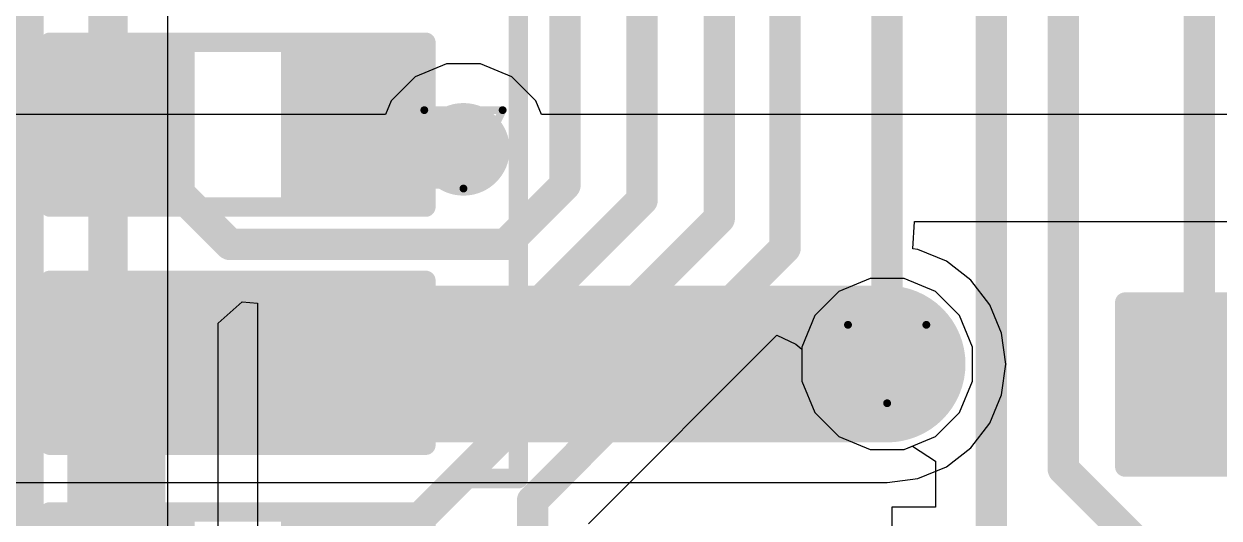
# Model space of a CAD drawing. Header units: inches. Extents: x 0 to 12.2, y 0 to 7.
# Drawn here: x 0.9288 to 1.2339, y 3.5499 to 3.676 of the extents above; entities that cross this region are included whole.
import ezdxf

# ---------------------------------------------------------------- set-up
doc = ezdxf.new("R2010")
doc.units = ezdxf.units.IN
doc.header["$MEASUREMENT"] = 0
for name, color, linetype in [('Bottom Layer', 5, 'Continuous'), ('Drill Drawing', 1, 'Continuous'), ('Layer 1', 16, 'Continuous'), ('Layer 2', 76, 'Continuous'), ('Top Layer', 1, 'Continuous'), ('Top Overlay', 2, 'Continuous'), ('Top Paste', 8, 'Continuous'), ('Top Solder', 216, 'Continuous'), ('Via Holes', 16, 'Continuous')]:
    doc.layers.add(name, color=color, linetype=linetype)

# ---------------------------------------------------------------- blocks, each defined once
blk = doc.blocks.new('R___0603_88')
at = {"layer": 'Top Layer'}
for points in [[(-0.015, 0.0175), (-0.015, -0.0175), (-0.045, -0.0175), (-0.045, 0.0175)], [(0.045, 0.0175), (0.045, -0.0175), (0.015, -0.0175), (0.015, 0.0175)]]:
    blk.add_hatch(color=1, dxfattribs=at).paths.add_polyline_path(points)
at = {"layer": 'Top Paste'}
for points in [[(-0.015, 0.0175), (-0.015, -0.0175), (-0.045, -0.0175), (-0.045, 0.0175)], [(0.045, 0.0175), (0.045, -0.0175), (0.015, -0.0175), (0.015, 0.0175)]]:
    blk.add_hatch(color=8, dxfattribs=at).paths.add_polyline_path(points)
at = {"layer": 'Top Solder'}
for points in [[(-0.011, 0.0215), (-0.011, -0.0215), (-0.049, -0.0215), (-0.049, 0.0215)], [(0.049, 0.0215), (0.049, -0.0215), (0.011, -0.0215), (0.011, 0.0215)]]:
    blk.add_hatch(color=216, dxfattribs=at).paths.add_polyline_path(points)
at = {"layer": 'Top Overlay'}
for points in [[(-0.048, 0.021, 0.005, 0.005, 0), (-0.048, -0.021, 0.005, 0.005, 0)], [(0.048, 0.021, 0.005, 0.005, 0), (-0.048, 0.021, 0.005, 0.005, 0)], [(0.048, 0.021, 0.005, 0.005, 0), (0.048, -0.021, 0.005, 0.005, 0)], [(0.048, -0.021, 0.005, 0.005, 0), (-0.048, -0.021, 0.005, 0.005, 0)]]:
    blk.add_lwpolyline(points, format="xyseb", dxfattribs=at)
for points in [[(-0.04925, 0.021, 0.0025, 0.0025, 1), (-0.04675, 0.021, 0.0025, 0.0025, 1)], [(-0.04925, 0.021, 0.0025, 0.0025, 1), (-0.04675, 0.021, 0.0025, 0.0025, 1)], [(0.04675, 0.021, 0.0025, 0.0025, 1), (0.04925, 0.021, 0.0025, 0.0025, 1)], [(0.04675, 0.021, 0.0025, 0.0025, 1), (0.04925, 0.021, 0.0025, 0.0025, 1)], [(-0.04925, -0.021, 0.0025, 0.0025, 1), (-0.04675, -0.021, 0.0025, 0.0025, 1)], [(-0.04925, -0.021, 0.0025, 0.0025, 1), (-0.04675, -0.021, 0.0025, 0.0025, 1)], [(0.04675, -0.021, 0.0025, 0.0025, 1), (0.04925, -0.021, 0.0025, 0.0025, 1)], [(0.04675, -0.021, 0.0025, 0.0025, 1), (0.04925, -0.021, 0.0025, 0.0025, 1)]]:
    blk.add_lwpolyline(points, format="xyseb", close=True, dxfattribs=at)
blk = doc.blocks.new('R___0603_113')
at = {"layer": 'Top Layer'}
for points in [[(-0.015, 0.0175), (-0.015, -0.0175), (-0.045, -0.0175), (-0.045, 0.0175)], [(0.045, 0.0175), (0.045, -0.0175), (0.015, -0.0175), (0.015, 0.0175)]]:
    blk.add_hatch(color=1, dxfattribs=at).paths.add_polyline_path(points)
at = {"layer": 'Top Paste'}
for points in [[(-0.015, 0.0175), (-0.015, -0.0175), (-0.045, -0.0175), (-0.045, 0.0175)], [(0.045, 0.0175), (0.045, -0.0175), (0.015, -0.0175), (0.015, 0.0175)]]:
    blk.add_hatch(color=8, dxfattribs=at).paths.add_polyline_path(points)
at = {"layer": 'Top Solder'}
for points in [[(-0.011, 0.0215), (-0.011, -0.0215), (-0.049, -0.0215), (-0.049, 0.0215)], [(0.049, 0.0215), (0.049, -0.0215), (0.011, -0.0215), (0.011, 0.0215)]]:
    blk.add_hatch(color=216, dxfattribs=at).paths.add_polyline_path(points)
at = {"layer": 'Top Overlay'}
for points in [[(-0.048, 0.021, 0.005, 0.005, 0), (0.048, 0.021, 0.005, 0.005, 0)], [(-0.048, -0.021, 0.005, 0.005, 0), (-0.048, 0.021, 0.005, 0.005, 0)], [(0.048, -0.021, 0.005, 0.005, 0), (0.048, 0.021, 0.005, 0.005, 0)], [(-0.048, -0.021, 0.005, 0.005, 0), (0.048, -0.021, 0.005, 0.005, 0)]]:
    blk.add_lwpolyline(points, format="xyseb", dxfattribs=at)
for points in [[(-0.04925, 0.021, 0.0025, 0.0025, 1), (-0.04675, 0.021, 0.0025, 0.0025, 1)], [(-0.04925, 0.021, 0.0025, 0.0025, 1), (-0.04675, 0.021, 0.0025, 0.0025, 1)], [(0.04675, 0.021, 0.0025, 0.0025, 1), (0.04925, 0.021, 0.0025, 0.0025, 1)], [(0.04675, 0.021, 0.0025, 0.0025, 1), (0.04925, 0.021, 0.0025, 0.0025, 1)], [(-0.04925, -0.021, 0.0025, 0.0025, 1), (-0.04675, -0.021, 0.0025, 0.0025, 1)], [(-0.04925, -0.021, 0.0025, 0.0025, 1), (-0.04675, -0.021, 0.0025, 0.0025, 1)], [(0.04675, -0.021, 0.0025, 0.0025, 1), (0.04925, -0.021, 0.0025, 0.0025, 1)], [(0.04675, -0.021, 0.0025, 0.0025, 1), (0.04925, -0.021, 0.0025, 0.0025, 1)]]:
    blk.add_lwpolyline(points, format="xyseb", close=True, dxfattribs=at)
blk = doc.blocks.new('R___0603_114')
at = {"layer": 'Top Layer'}
for points in [[(-0.015, 0.0175), (-0.015, -0.0175), (-0.045, -0.0175), (-0.045, 0.0175)], [(0.045, 0.0175), (0.045, -0.0175), (0.015, -0.0175), (0.015, 0.0175)]]:
    blk.add_hatch(color=1, dxfattribs=at).paths.add_polyline_path(points)
at = {"layer": 'Top Paste'}
for points in [[(-0.015, 0.0175), (-0.015, -0.0175), (-0.045, -0.0175), (-0.045, 0.0175)], [(0.045, 0.0175), (0.045, -0.0175), (0.015, -0.0175), (0.015, 0.0175)]]:
    blk.add_hatch(color=8, dxfattribs=at).paths.add_polyline_path(points)
at = {"layer": 'Top Solder'}
for points in [[(-0.011, 0.0215), (-0.011, -0.0215), (-0.049, -0.0215), (-0.049, 0.0215)], [(0.049, 0.0215), (0.049, -0.0215), (0.011, -0.0215), (0.011, 0.0215)]]:
    blk.add_hatch(color=216, dxfattribs=at).paths.add_polyline_path(points)
at = {"layer": 'Top Overlay'}
for points in [[(-0.048, 0.021, 0.005, 0.005, 0), (0.048, 0.021, 0.005, 0.005, 0)], [(-0.048, -0.021, 0.005, 0.005, 0), (-0.048, 0.021, 0.005, 0.005, 0)], [(0.048, -0.021, 0.005, 0.005, 0), (0.048, 0.021, 0.005, 0.005, 0)], [(-0.048, -0.021, 0.005, 0.005, 0), (0.048, -0.021, 0.005, 0.005, 0)]]:
    blk.add_lwpolyline(points, format="xyseb", dxfattribs=at)
for points in [[(-0.04925, 0.021, 0.0025, 0.0025, 1), (-0.04675, 0.021, 0.0025, 0.0025, 1)], [(-0.04925, 0.021, 0.0025, 0.0025, 1), (-0.04675, 0.021, 0.0025, 0.0025, 1)], [(0.04675, 0.021, 0.0025, 0.0025, 1), (0.04925, 0.021, 0.0025, 0.0025, 1)], [(0.04675, 0.021, 0.0025, 0.0025, 1), (0.04925, 0.021, 0.0025, 0.0025, 1)], [(-0.04925, -0.021, 0.0025, 0.0025, 1), (-0.04675, -0.021, 0.0025, 0.0025, 1)], [(-0.04925, -0.021, 0.0025, 0.0025, 1), (-0.04675, -0.021, 0.0025, 0.0025, 1)], [(0.04675, -0.021, 0.0025, 0.0025, 1), (0.04925, -0.021, 0.0025, 0.0025, 1)], [(0.04675, -0.021, 0.0025, 0.0025, 1), (0.04925, -0.021, 0.0025, 0.0025, 1)]]:
    blk.add_lwpolyline(points, format="xyseb", close=True, dxfattribs=at)
blk = doc.blocks.new('C___0603_282')
at = {"layer": 'Top Layer'}
for points in [[(-0.015, 0.0175), (-0.015, -0.0175), (-0.045, -0.0175), (-0.045, 0.0175)], [(0.045, 0.0175), (0.045, -0.0175), (0.015, -0.0175), (0.015, 0.0175)]]:
    blk.add_hatch(color=1, dxfattribs=at).paths.add_polyline_path(points)
at = {"layer": 'Top Paste'}
for points in [[(-0.015, 0.0175), (-0.015, -0.0175), (-0.045, -0.0175), (-0.045, 0.0175)], [(0.045, 0.0175), (0.045, -0.0175), (0.015, -0.0175), (0.015, 0.0175)]]:
    blk.add_hatch(color=8, dxfattribs=at).paths.add_polyline_path(points)
at = {"layer": 'Top Solder'}
for points in [[(-0.01264, 0.01986), (-0.01264, -0.01986), (-0.04736, -0.01986), (-0.04736, 0.01986)], [(0.04736, 0.01986), (0.04736, -0.01986), (0.01264, -0.01986), (0.01264, 0.01986)]]:
    blk.add_hatch(color=216, dxfattribs=at).paths.add_polyline_path(points)
at = {"layer": 'Top Overlay'}
for points in [[(-0.018, 0.021, 0.005, 0.005, 0), (-0.049, 0.021, 0.005, 0.005, 0)], [(-0.049, 0.021, 0.005, 0.005, 0), (-0.049, -0.021, 0.005, 0.005, 0)], [(0.049, 0.021, 0.005, 0.005, 0), (0.018, 0.021, 0.005, 0.005, 0)], [(0.049, 0.021, 0.005, 0.005, 0), (0.049, -0.021, 0.005, 0.005, 0)], [(-0.018, -0.021, 0.005, 0.005, 0), (-0.049, -0.021, 0.005, 0.005, 0)], [(0.049, -0.021, 0.005, 0.005, 0), (0.018, -0.021, 0.005, 0.005, 0)]]:
    blk.add_lwpolyline(points, format="xyseb", dxfattribs=at)
for points in [[(-0.05025, 0.021, 0.0025, 0.0025, 1), (-0.04775, 0.021, 0.0025, 0.0025, 1)], [(-0.05025, 0.021, 0.0025, 0.0025, 1), (-0.04775, 0.021, 0.0025, 0.0025, 1)], [(-0.01925, 0.021, 0.0025, 0.0025, 1), (-0.01675, 0.021, 0.0025, 0.0025, 1)], [(0.01675, 0.021, 0.0025, 0.0025, 1), (0.01925, 0.021, 0.0025, 0.0025, 1)], [(0.04775, 0.021, 0.0025, 0.0025, 1), (0.05025, 0.021, 0.0025, 0.0025, 1)], [(0.04775, 0.021, 0.0025, 0.0025, 1), (0.05025, 0.021, 0.0025, 0.0025, 1)], [(-0.05025, -0.021, 0.0025, 0.0025, 1), (-0.04775, -0.021, 0.0025, 0.0025, 1)], [(-0.05025, -0.021, 0.0025, 0.0025, 1), (-0.04775, -0.021, 0.0025, 0.0025, 1)], [(-0.01925, -0.021, 0.0025, 0.0025, 1), (-0.01675, -0.021, 0.0025, 0.0025, 1)], [(0.01675, -0.021, 0.0025, 0.0025, 1), (0.01925, -0.021, 0.0025, 0.0025, 1)], [(0.04775, -0.021, 0.0025, 0.0025, 1), (0.05025, -0.021, 0.0025, 0.0025, 1)], [(0.04775, -0.021, 0.0025, 0.0025, 1), (0.05025, -0.021, 0.0025, 0.0025, 1)]]:
    blk.add_lwpolyline(points, format="xyseb", close=True, dxfattribs=at)

msp = doc.modelspace()

# ---------------------------------------------------------------- hatches: boundary and pattern name
at = {"layer": 'Bottom Layer'}
h = msp.add_hatch(color=5, dxfattribs=at)
edge = h.paths.add_edge_path()
edge.add_arc((1.041, 3.644), 0.01181, 0, 360)
h = msp.add_hatch(color=5, dxfattribs=at)
edge = h.paths.add_edge_path()
edge.add_arc((1.14916, 3.58924), 0.01181, 0, 360)
at = {"layer": 'Layer 1'}
h = msp.add_hatch(color=16, dxfattribs=at)
edge = h.paths.add_edge_path()
edge.add_arc((1.041, 3.644), 0.01181, 0, 360)
h = msp.add_hatch(color=16, dxfattribs=at)
edge = h.paths.add_edge_path()
edge.add_arc((1.14916, 3.58924), 0.01181, 0, 360)
at = {"layer": 'Layer 2'}
h = msp.add_hatch(color=76, dxfattribs=at)
edge = h.paths.add_edge_path()
edge.add_arc((1.041, 3.644), 0.01181, 0, 360)
h = msp.add_hatch(color=76, dxfattribs=at)
edge = h.paths.add_edge_path()
edge.add_arc((1.14916, 3.58924), 0.01181, 0, 360)
at = {"layer": 'Top Layer'}
h = msp.add_hatch(color=1, dxfattribs=at)
edge = h.paths.add_edge_path()
edge.add_arc((1.041, 3.644), 0.01181, 0, 360)
h = msp.add_hatch(color=1, dxfattribs=at)
edge = h.paths.add_edge_path()
edge.add_arc((1.14916, 3.58924), 0.01181, 0, 360)
at = {"layer": 'Via Holes'}
h = msp.add_hatch(color=7, dxfattribs=at)
edge = h.paths.add_edge_path()
edge.add_arc((1.041, 3.644), 0.00591, 0, 360)
h = msp.add_hatch(color=7, dxfattribs=at)
edge = h.paths.add_edge_path()
edge.add_arc((1.14916, 3.58924), 0.00591, 0, 360)

# ---------------------------------------------------------------- linework, layer by layer
at = {"layer": 'Bottom Layer'}
for p, q in [((0.96554, 3.01775), (0.96554, 4.24456)), ((1.14483, 3.61105), (1.13681, 3.60773)), ((1.1535, 3.61105), (1.14483, 3.61105)), ((1.16152, 3.60773), (1.1535, 3.61105)), ((1.13681, 3.60773), (1.13067, 3.60159)), ((1.16765, 3.60159), (1.16152, 3.60773)), ((1.13067, 3.60159), (1.12735, 3.59358)), ((1.17098, 3.59358), (1.16765, 3.60159)), ((1.12735, 3.59358), (1.12735, 3.5849)), ((1.17098, 3.5849), (1.17098, 3.59358)), ((1.12735, 3.5849), (1.13067, 3.57688)), ((1.16765, 3.57688), (1.17098, 3.5849)), ((1.13067, 3.57688), (1.13681, 3.57075)), ((1.16152, 3.57075), (1.16765, 3.57688)), ((1.13681, 3.57075), (1.14483, 3.56743)), ((1.1535, 3.56743), (1.16152, 3.57075)), ((1.14483, 3.56743), (1.1535, 3.56743))]:
    msp.add_line(p, q, dxfattribs=at)
for points in [[(0.9288, 2.3907, 0.01, 0.01, 0), (0.9288, 4.25724, 0.01, 0.01, 0)], [(0.95025, 3.01775, 0.01, 0.01, 0), (0.95025, 4.24456, 0.01, 0.01, 0)]]:
    msp.add_lwpolyline(points, format="xyseb", dxfattribs=at)
at = {"layer": 'Drill Drawing'}
for points in [[(1.031, 3.654, 0.002, 0.002, 0), (1.051, 3.654, 0.002, 0.002, 0)], [(1.031, 3.654, 0.002, 0.002, 0), (1.041, 3.634, 0.002, 0.002, 0)], [(1.041, 3.634, 0.002, 0.002, 0), (1.051, 3.654, 0.002, 0.002, 0)], [(1.13916, 3.59924, 0.002, 0.002, 0), (1.15916, 3.59924, 0.002, 0.002, 0)], [(1.13916, 3.59924, 0.002, 0.002, 0), (1.14916, 3.57924, 0.002, 0.002, 0)], [(1.14916, 3.57924, 0.002, 0.002, 0), (1.15916, 3.59924, 0.002, 0.002, 0)]]:
    msp.add_lwpolyline(points, format="xyseb", dxfattribs=at)
for points in [[(1.0305, 3.654, 0.001, 0.001, 1), (1.0315, 3.654, 0.001, 0.001, 1)], [(1.0305, 3.654, 0.001, 0.001, 1), (1.0315, 3.654, 0.001, 0.001, 1)], [(1.0505, 3.654, 0.001, 0.001, 1), (1.0515, 3.654, 0.001, 0.001, 1)], [(1.0505, 3.654, 0.001, 0.001, 1), (1.0515, 3.654, 0.001, 0.001, 1)], [(1.0405, 3.634, 0.001, 0.001, 1), (1.0415, 3.634, 0.001, 0.001, 1)], [(1.0405, 3.634, 0.001, 0.001, 1), (1.0415, 3.634, 0.001, 0.001, 1)], [(1.13866, 3.59924, 0.001, 0.001, 1), (1.13966, 3.59924, 0.001, 0.001, 1)], [(1.13866, 3.59924, 0.001, 0.001, 1), (1.13966, 3.59924, 0.001, 0.001, 1)], [(1.15866, 3.59924, 0.001, 0.001, 1), (1.15966, 3.59924, 0.001, 0.001, 1)], [(1.15866, 3.59924, 0.001, 0.001, 1), (1.15966, 3.59924, 0.001, 0.001, 1)], [(1.14866, 3.57924, 0.001, 0.001, 1), (1.14966, 3.57924, 0.001, 0.001, 1)], [(1.14866, 3.57924, 0.001, 0.001, 1), (1.14966, 3.57924, 0.001, 0.001, 1)]]:
    msp.add_lwpolyline(points, format="xyseb", close=True, dxfattribs=at)
at = {"layer": 'Layer 1'}
for p, q in [((1.14483, 3.61105), (1.13681, 3.60773)), ((1.1535, 3.61105), (1.14483, 3.61105)), ((1.16152, 3.60773), (1.1535, 3.61105)), ((1.13681, 3.60773), (1.13067, 3.60159)), ((1.16765, 3.60159), (1.16152, 3.60773)), ((1.13067, 3.60159), (1.12735, 3.59358)), ((1.17098, 3.59358), (1.16765, 3.60159)), ((1.12735, 3.59358), (1.12735, 3.5849)), ((1.17098, 3.5849), (1.17098, 3.59358)), ((1.12735, 3.5849), (1.13067, 3.57688)), ((1.16765, 3.57688), (1.17098, 3.5849)), ((1.13067, 3.57688), (1.13681, 3.57075)), ((1.16152, 3.57075), (1.16765, 3.57688)), ((1.13681, 3.57075), (1.14483, 3.56743)), ((1.1535, 3.56743), (1.16152, 3.57075)), ((1.14483, 3.56743), (1.1535, 3.56743))]:
    msp.add_line(p, q, dxfattribs=at)
at = {"layer": 'Layer 2'}
for p, q in [((1.03666, 3.66581), (1.02865, 3.66249)), ((1.04534, 3.66581), (1.03666, 3.66581)), ((1.05335, 3.66249), (1.04534, 3.66581)), ((1.02865, 3.66249), (1.02251, 3.65635)), ((1.05949, 3.65635), (1.05335, 3.66249)), ((1.02251, 3.65635), (1.02109, 3.65292)), ((1.06091, 3.65292), (1.05949, 3.65635)), ((1.02109, 3.65292), (0.45026, 3.65292)), ((1.42496, 3.65292), (1.06091, 3.65292)), ((1.15571, 3.61863), (1.15617, 3.62563)), ((1.15617, 3.62563), (1.26816, 3.62563)), ((1.157, 3.61847), (1.15571, 3.61863)), ((1.16429, 3.61544), (1.157, 3.61847)), ((1.17056, 3.61063), (1.16429, 3.61544)), ((1.17537, 3.60437), (1.17056, 3.61063)), ((1.17839, 3.59707), (1.17537, 3.60437)), ((1.17942, 3.58924), (1.17839, 3.59707)), ((1.17839, 3.58141), (1.17942, 3.58924)), ((1.17537, 3.57411), (1.17839, 3.58141)), ((1.17056, 3.56784), (1.17537, 3.57411)), ((1.16429, 3.56303), (1.17056, 3.56784)), ((1.157, 3.56001), (1.16429, 3.56303)), ((0.88031, 3.55898), (1.14916, 3.55898)), ((1.14916, 3.55898), (1.157, 3.56001))]:
    msp.add_line(p, q, dxfattribs=at)
msp.add_lwpolyline([(0.88031, 3.58924, 0.04, 0.04, 0), (1.14916, 3.58924, 0.04, 0.04, 0)], format="xyseb", dxfattribs=at)
msp.add_lwpolyline([(1.13916, 3.58924, 0.02, 0.02, 1), (1.15916, 3.58924, 0.02, 0.02, 1)], format="xyseb", close=True, dxfattribs=at)
at = {"layer": 'Top Layer'}
for p, q in [((0.97838, 3.59969), (0.98448, 3.60511)), ((0.98448, 3.60511), (0.98838, 3.60474)), ((0.98838, 3.60474), (0.98838, 3.56205)), ((0.97838, 3.56205), (0.97838, 3.59969)), ((1.0729, 3.54847), (1.12103, 3.5966)), ((1.12103, 3.5966), (1.12588, 3.59428)), ((1.12588, 3.59428), (1.12735, 3.59302)), ((1.12735, 3.59302), (1.12735, 3.5849)), ((1.12735, 3.5849), (1.13067, 3.57688)), ((1.13067, 3.57688), (1.13681, 3.57075)), ((1.13681, 3.57075), (1.14483, 3.56743)), ((1.14483, 3.56743), (1.1535, 3.56743)), ((1.1535, 3.56743), (1.15564, 3.56831)), ((1.15564, 3.56831), (1.16146, 3.56442)), ((1.16146, 3.56442), (1.16146, 3.55273)), ((0.97838, 3.558), (0.97838, 3.56205)), ((0.97838, 3.56205), (0.97838, 3.56205)), ((0.98838, 3.56205), (0.98838, 3.56205)), ((0.98838, 3.56205), (0.98838, 3.558)), ((0.97838, 3.50553), (0.97838, 3.558)), ((0.97838, 3.558), (0.97838, 3.558)), ((0.98838, 3.558), (0.98838, 3.558)), ((0.98838, 3.558), (0.98838, 3.55505)), ((0.98838, 3.55505), (0.98838, 3.503)), ((1.16146, 3.55273), (1.15035, 3.55273)), ((1.15035, 3.55273), (1.15035, 3.49773))]:
    msp.add_line(p, q, dxfattribs=at)
for points in [[(1.06693, 3.63493, 0.008, 0.008, 0), (1.06693, 3.75885, 0.008, 0.008, 0)], [(1.08661, 3.63109, 0.008, 0.008, 0), (1.08661, 3.7507, 0.008, 0.008, 0)], [(1.1063, 3.62639, 0.008, 0.008, 0), (1.1063, 3.74255, 0.008, 0.008, 0)], [(1.12312, 3.61888, 0.008, 0.008, 0), (1.12312, 3.73153, 0.008, 0.008, 0)], [(1.14916, 3.58924, 0.008, 0.008, 0), (1.14916, 3.72974, 0.008, 0.008, 0)], [(1.17573, 3.51323, 0.008, 0.008, 0), (1.17573, 3.72846, 0.008, 0.008, 0)], [(1.22885, 3.584, 0.008, 0.008, 0), (1.22885, 3.72591, 0.008, 0.008, 0)], [(1.19412, 3.56246, 0.008, 0.008, 0), (1.19412, 3.71894, 0.008, 0.008, 0)], [(0.90501, 3.65029, 0.015, 0.015, 0), (0.95338, 3.65029, 0.015, 0.015, 0)], [(1.01338, 3.65029, 0.01, 0.01, 0), (1.01367, 3.65, 0.01, 0.01, 0)], [(0.95338, 3.64779, 0.008, 0.008, 0), (0.95338, 3.65029, 0.008, 0.008, 0)], [(1.01367, 3.644, 0.02, 0.02, 0), (1.041, 3.644, 0.02, 0.02, 0)], [(0.95338, 3.64779, 0.008, 0.008, 0), (0.98143, 3.61974, 0.008, 0.008, 0)], [(1.05174, 3.61974, 0.008, 0.008, 0), (1.06693, 3.63493, 0.008, 0.008, 0)], [(1.04507, 3.58955, 0.008, 0.008, 0), (1.08661, 3.63109, 0.008, 0.008, 0)], [(1.02438, 3.54446, 0.008, 0.008, 0), (1.1063, 3.62639, 0.008, 0.008, 0)], [(0.98143, 3.61974, 0.008, 0.008, 0), (1.05174, 3.61974, 0.008, 0.008, 0)], [(1.05863, 3.55438, 0.008, 0.008, 0), (1.12312, 3.61888, 0.008, 0.008, 0)], [(0.95238, 3.5315, 0.025, 0.025, 0), (0.95238, 3.58855, 0.025, 0.025, 0)], [(1.01338, 3.58955, 0.008, 0.008, 0), (1.04507, 3.58955, 0.008, 0.008, 0)], [(1.19412, 3.56246, 0.008, 0.008, 0), (1.22885, 3.52773, 0.008, 0.008, 0)], [(1.05863, 3.51999, 0.008, 0.008, 0), (1.05863, 3.55438, 0.008, 0.008, 0)]]:
    msp.add_lwpolyline(points, format="xyseb", dxfattribs=at)
for points in [[(0.94963, 3.65029, 0.0075, 0.0075, 1), (0.95713, 3.65029, 0.0075, 0.0075, 1)], [(1.01088, 3.65029, 0.005, 0.005, 1), (1.01588, 3.65029, 0.005, 0.005, 1)], [(0.95138, 3.65029, 0.004, 0.004, 1), (0.95538, 3.65029, 0.004, 0.004, 1)], [(1.00867, 3.644, 0.01, 0.01, 1), (1.01867, 3.644, 0.01, 0.01, 1)], [(1.01117, 3.65, 0.005, 0.005, 1), (1.01617, 3.65, 0.005, 0.005, 1)], [(1.036, 3.644, 0.01, 0.01, 1), (1.046, 3.644, 0.01, 0.01, 1)], [(0.95138, 3.64779, 0.004, 0.004, 1), (0.95538, 3.64779, 0.004, 0.004, 1)], [(0.95138, 3.64779, 0.004, 0.004, 1), (0.95538, 3.64779, 0.004, 0.004, 1)], [(1.06493, 3.63493, 0.004, 0.004, 1), (1.06893, 3.63493, 0.004, 0.004, 1)], [(1.06493, 3.63493, 0.004, 0.004, 1), (1.06893, 3.63493, 0.004, 0.004, 1)], [(1.08461, 3.63109, 0.004, 0.004, 1), (1.08861, 3.63109, 0.004, 0.004, 1)], [(1.08461, 3.63109, 0.004, 0.004, 1), (1.08861, 3.63109, 0.004, 0.004, 1)], [(1.1043, 3.62639, 0.004, 0.004, 1), (1.1083, 3.62639, 0.004, 0.004, 1)], [(1.1043, 3.62639, 0.004, 0.004, 1), (1.1083, 3.62639, 0.004, 0.004, 1)], [(0.97943, 3.61974, 0.004, 0.004, 1), (0.98343, 3.61974, 0.004, 0.004, 1)], [(0.97943, 3.61974, 0.004, 0.004, 1), (0.98343, 3.61974, 0.004, 0.004, 1)], [(1.04974, 3.61974, 0.004, 0.004, 1), (1.05374, 3.61974, 0.004, 0.004, 1)], [(1.04974, 3.61974, 0.004, 0.004, 1), (1.05374, 3.61974, 0.004, 0.004, 1)], [(1.12112, 3.61888, 0.004, 0.004, 1), (1.12512, 3.61888, 0.004, 0.004, 1)], [(1.12112, 3.61888, 0.004, 0.004, 1), (1.12512, 3.61888, 0.004, 0.004, 1)], [(0.94613, 3.58855, 0.0125, 0.0125, 1), (0.95863, 3.58855, 0.0125, 0.0125, 1)], [(1.01138, 3.58955, 0.004, 0.004, 1), (1.01538, 3.58955, 0.004, 0.004, 1)], [(1.04307, 3.58955, 0.004, 0.004, 1), (1.04707, 3.58955, 0.004, 0.004, 1)], [(1.04307, 3.58955, 0.004, 0.004, 1), (1.04707, 3.58955, 0.004, 0.004, 1)], [(1.14716, 3.58924, 0.004, 0.004, 1), (1.15116, 3.58924, 0.004, 0.004, 1)], [(1.22685, 3.584, 0.004, 0.004, 1), (1.23085, 3.584, 0.004, 0.004, 1)], [(1.19212, 3.56246, 0.004, 0.004, 1), (1.19612, 3.56246, 0.004, 0.004, 1)], [(1.19212, 3.56246, 0.004, 0.004, 1), (1.19612, 3.56246, 0.004, 0.004, 1)], [(1.05663, 3.55438, 0.004, 0.004, 1), (1.06063, 3.55438, 0.004, 0.004, 1)], [(1.05663, 3.55438, 0.004, 0.004, 1), (1.06063, 3.55438, 0.004, 0.004, 1)]]:
    msp.add_lwpolyline(points, format="xyseb", close=True, dxfattribs=at)
at = {"layer": 'Top Overlay'}
for points in [[(1.055, 3.56001, 0.005, 0.005, 0), (1.055, 3.87858, 0.005, 0.005, 0)], [(1.04071, 3.56001, 0.005, 0.005, 0), (1.055, 3.56001, 0.005, 0.005, 0)], [(1.04071, 3.56, 0.005, 0.005, 0), (1.04071, 3.56001, 0.005, 0.005, 0)]]:
    msp.add_lwpolyline(points, format="xyseb", dxfattribs=at)
for points in [[(1.03946, 3.56001, 0.0025, 0.0025, 1), (1.04196, 3.56001, 0.0025, 0.0025, 1)], [(1.03946, 3.56001, 0.0025, 0.0025, 1), (1.04196, 3.56001, 0.0025, 0.0025, 1)], [(1.03946, 3.56, 0.0025, 0.0025, 1), (1.04196, 3.56, 0.0025, 0.0025, 1)], [(1.05375, 3.56001, 0.0025, 0.0025, 1), (1.05625, 3.56001, 0.0025, 0.0025, 1)], [(1.05375, 3.56001, 0.0025, 0.0025, 1), (1.05625, 3.56001, 0.0025, 0.0025, 1)]]:
    msp.add_lwpolyline(points, format="xyseb", close=True, dxfattribs=at)

# ---------------------------------------------------------------- block references
at = {"rotation": 180}
for name, p in [('R___0603_88', (0.98338, 3.65029)), ('C___0603_282', (1.25885, 3.584))]:
    msp.add_blockref(name, p, dxfattribs=at)
for name, p in [('R___0603_113', (0.98338, 3.58955)), ('R___0603_114', (0.98338, 3.5305))]:
    msp.add_blockref(name, p)

doc.saveas('drawing.dxf')
